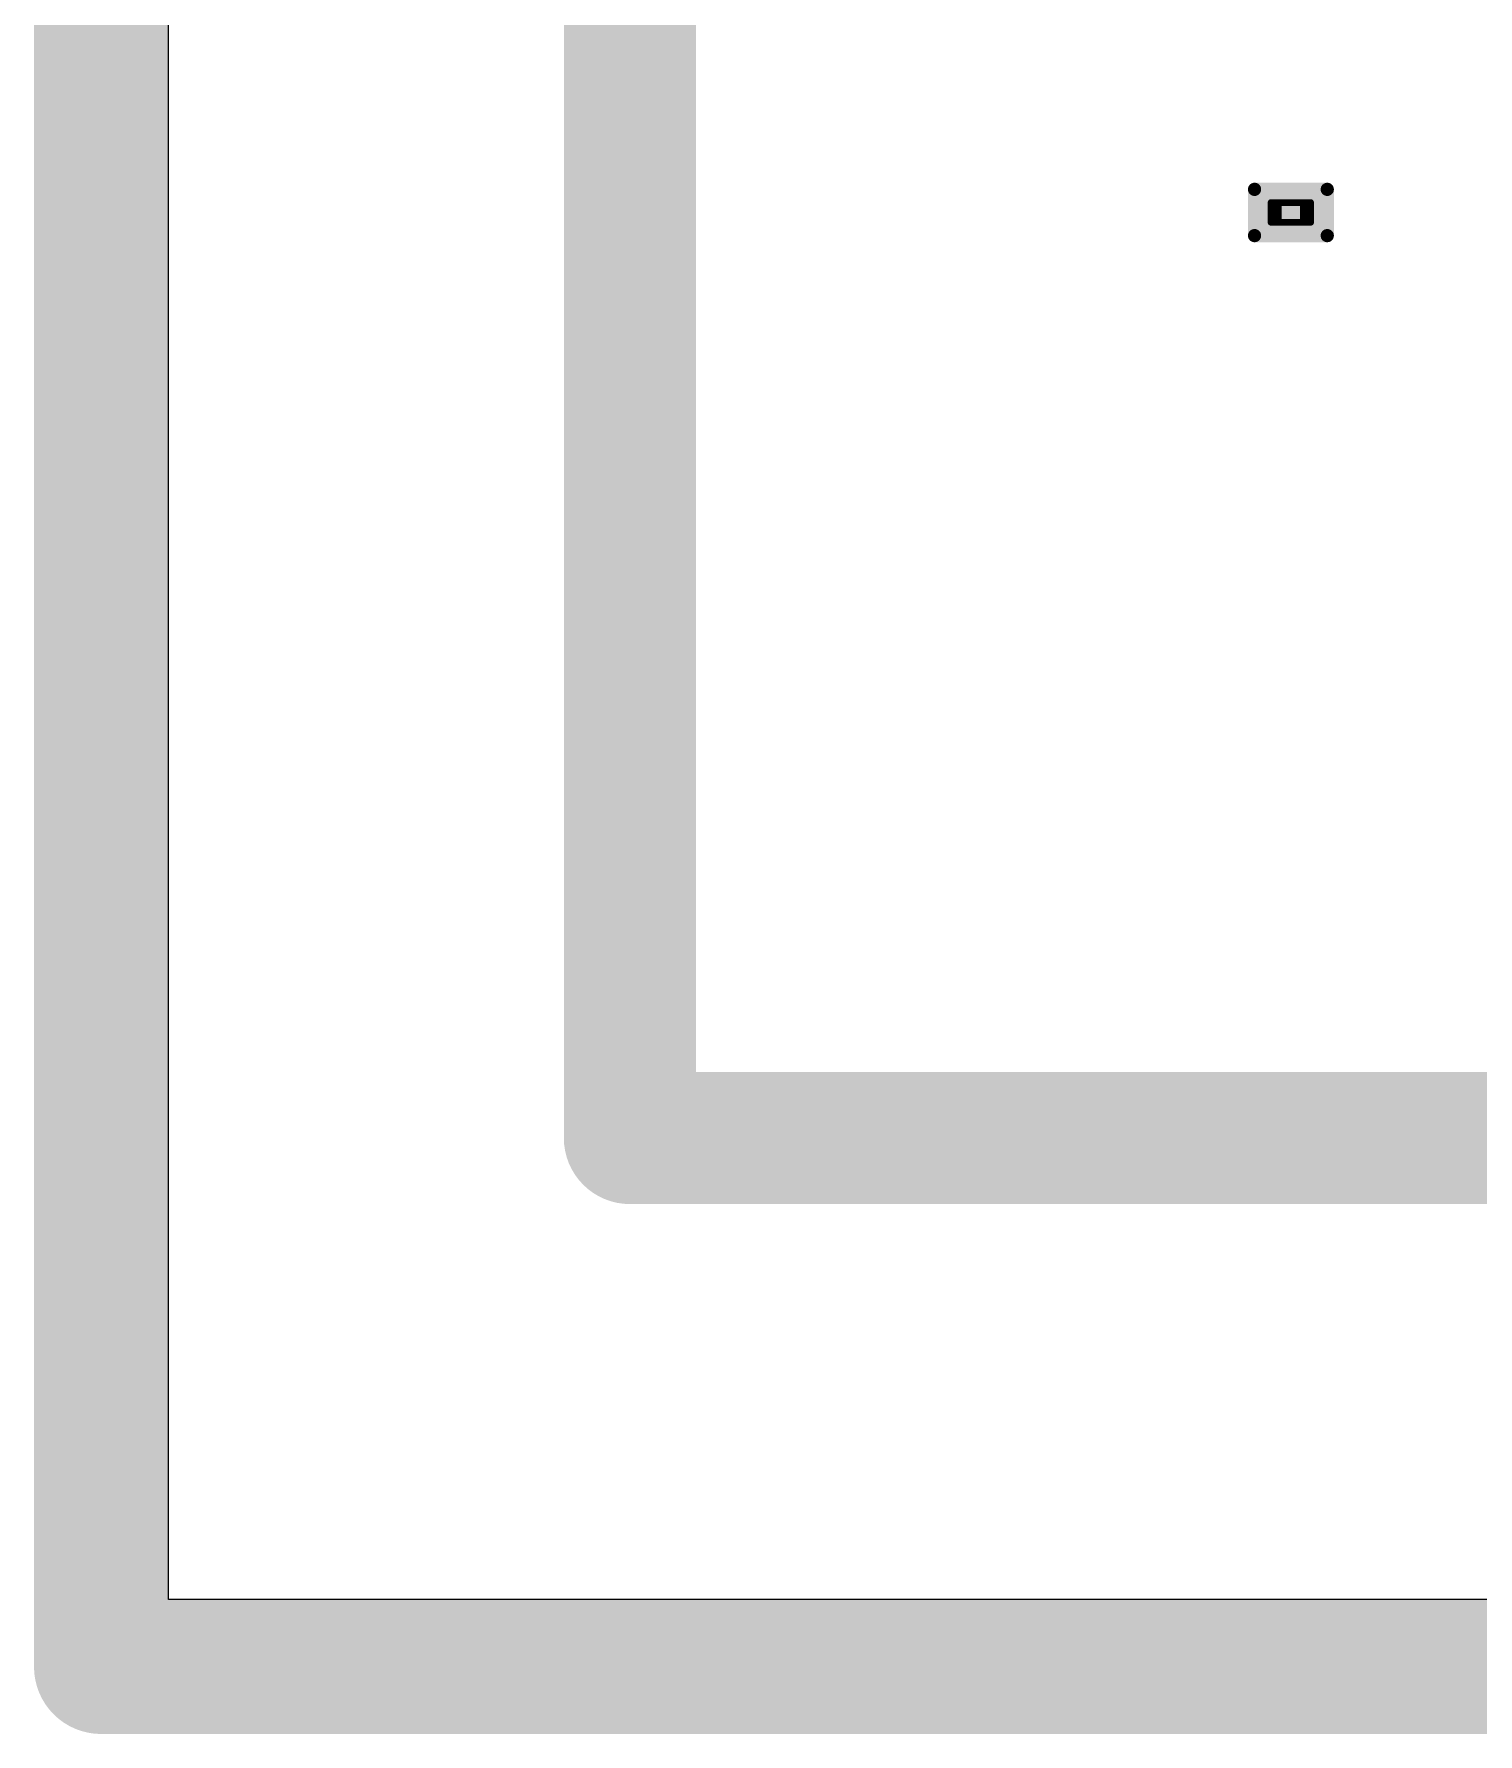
# Model space of a CAD drawing. Header units: millimetres. Extents: x 169 to 355, y 129 to 253.
# Drawn here: x 169.49 to 180.42, y 129.49 to 142.35 of the extents above; entities that cross this region are included whole.
import ezdxf

# ---------------------------------------------------------------- set-up
doc = ezdxf.new("R2010")
doc.units = ezdxf.units.MM
for name, color, linetype in [('BottomLayer', 5, 'Continuous'), ('InternalPlane1', 76, 'Continuous'), ('Mechanical1', 6, 'Continuous'), ('Mechanical15', 56, 'Continuous'), ('TopLayer', 1, 'Continuous'), ('TopPaste', 8, 'Continuous'), ('TopSolder', 216, 'Continuous')]:
    doc.layers.add(name, color=color, linetype=linetype)

# ---------------------------------------------------------------- blocks, each defined once
blk = doc.blocks.new('R03015_1550')
at = {"layer": 'Mechanical1'}
for points, const_width in [([(0.15, 0.075), (-0.15, 0.075)], 0.05), ([(-0.15, 0.075), (-0.15, -0.075)], 0.05), ([(0.125, 0.075), (-0.125, 0.075)], 0.01), ([(-0.125, 0.075), (-0.125, -0.075)], 0.01), ([(0.125, 0.075), (0.125, -0.075)], 0.01), ([(0.15, 0.075), (0.15, -0.075)], 0.05), ([(0.15, -0.075), (-0.15, -0.075)], 0.05), ([(0.125, -0.075), (-0.125, -0.075)], 0.01)]:
    blk.add_lwpolyline(points, dxfattribs=dict(at, const_width=const_width))
for points, const_width in [([(-0.162, 0.075, 1), (-0.137, 0.075, 1)], 0.025), ([(-0.162, 0.075, 1), (-0.137, 0.075, 1)], 0.025), ([(-0.128, 0.075, 1), (-0.123, 0.075, 1)], 0.005), ([(-0.128, 0.075, 1), (-0.123, 0.075, 1)], 0.005), ([(0.123, 0.075, 1), (0.128, 0.075, 1)], 0.005), ([(0.123, 0.075, 1), (0.128, 0.075, 1)], 0.005), ([(0.138, 0.075, 1), (0.163, 0.075, 1)], 0.025), ([(0.138, 0.075, 1), (0.163, 0.075, 1)], 0.025), ([(-0.162, -0.075, 1), (-0.137, -0.075, 1)], 0.025), ([(-0.162, -0.075, 1), (-0.137, -0.075, 1)], 0.025), ([(-0.128, -0.075, 1), (-0.123, -0.075, 1)], 0.005), ([(-0.128, -0.075, 1), (-0.123, -0.075, 1)], 0.005), ([(0.123, -0.075, 1), (0.128, -0.075, 1)], 0.005), ([(0.123, -0.075, 1), (0.128, -0.075, 1)], 0.005), ([(0.138, -0.075, 1), (0.163, -0.075, 1)], 0.025), ([(0.138, -0.075, 1), (0.163, -0.075, 1)], 0.025)]:
    blk.add_lwpolyline(points, format="xyb", close=True, dxfattribs=dict(at, const_width=const_width))
at = {"layer": 'Mechanical15', "const_width": 0.1}
for points in [[(0.275, 0.175), (-0.275, 0.175)], [(-0.275, 0.175), (-0.275, -0.175)], [(0.275, 0.175), (0.275, -0.175)], [(0.275, -0.175), (-0.275, -0.175)]]:
    blk.add_lwpolyline(points, dxfattribs=at)
at = {"layer": 'Mechanical15', "const_width": 0.05}
for points in [[(-0.3, 0.175, 1), (-0.25, 0.175, 1)], [(-0.3, 0.175, 1), (-0.25, 0.175, 1)], [(0.25, 0.175, 1), (0.3, 0.175, 1)], [(0.25, 0.175, 1), (0.3, 0.175, 1)], [(-0.3, -0.175, 1), (-0.25, -0.175, 1)], [(-0.3, -0.175, 1), (-0.25, -0.175, 1)], [(0.25, -0.175, 1), (0.3, -0.175, 1)], [(0.25, -0.175, 1), (0.3, -0.175, 1)]]:
    blk.add_lwpolyline(points, format="xyb", close=True, dxfattribs=at)
at = {"layer": 'TopLayer', "const_width": 0.025}
for points in [[(-0.158, 0.05, 1), (-0.133, 0.05, 1)], [(-0.107, 0.05, 1), (-0.082, 0.05, 1)], [(0.082, 0.05, 1), (0.107, 0.05, 1)], [(0.133, 0.05, 1), (0.158, 0.05, 1)], [(-0.158, -0.05, 1), (-0.133, -0.05, 1)], [(-0.107, -0.05, 1), (-0.082, -0.05, 1)], [(0.082, -0.05, 1), (0.107, -0.05, 1)], [(0.133, -0.05, 1), (0.158, -0.05, 1)]]:
    blk.add_lwpolyline(points, format="xyb", close=True, dxfattribs=at)
at = {"layer": 'TopLayer'}
for points in [[(-0.17, 0.05), (-0.17, -0.05), (-0.07, 0.05), (-0.07, -0.05)], [(-0.145, 0.075), (-0.145, -0.075), (-0.095, 0.075), (-0.095, -0.075)], [(0.07, 0.05), (0.07, -0.05), (0.17, 0.05), (0.17, -0.05)], [(0.095, 0.075), (0.095, -0.075), (0.145, 0.075), (0.145, -0.075)]]:
    blk.add_solid(points, dxfattribs=at)
at = {"layer": 'TopPaste', "const_width": 0.025}
for points in [[(-0.158, 0.05, 1), (-0.133, 0.05, 1)], [(-0.107, 0.05, 1), (-0.082, 0.05, 1)], [(0.082, 0.05, 1), (0.107, 0.05, 1)], [(0.133, 0.05, 1), (0.158, 0.05, 1)], [(-0.158, -0.05, 1), (-0.133, -0.05, 1)], [(-0.107, -0.05, 1), (-0.082, -0.05, 1)], [(0.082, -0.05, 1), (0.107, -0.05, 1)], [(0.133, -0.05, 1), (0.158, -0.05, 1)]]:
    blk.add_lwpolyline(points, format="xyb", close=True, dxfattribs=at)
at = {"layer": 'TopPaste'}
for points in [[(-0.17, 0.05), (-0.17, -0.05), (-0.07, 0.05), (-0.07, -0.05)], [(-0.145, 0.075), (-0.145, -0.075), (-0.095, 0.075), (-0.095, -0.075)], [(0.07, 0.05), (0.07, -0.05), (0.17, 0.05), (0.17, -0.05)], [(0.095, 0.075), (0.095, -0.075), (0.145, 0.075), (0.145, -0.075)]]:
    blk.add_solid(points, dxfattribs=at)
at = {"layer": 'TopSolder', "const_width": 0.127}
for points in [[(-0.208, 0.05, 1), (-0.082, 0.05, 1)], [(-0.158, 0.05, 1), (-0.032, 0.05, 1)], [(0.032, 0.05, 1), (0.158, 0.05, 1)], [(0.082, 0.05, 1), (0.208, 0.05, 1)], [(-0.208, -0.05, 1), (-0.082, -0.05, 1)], [(-0.158, -0.05, 1), (-0.032, -0.05, 1)], [(0.032, -0.05, 1), (0.158, -0.05, 1)], [(0.082, -0.05, 1), (0.208, -0.05, 1)]]:
    blk.add_lwpolyline(points, format="xyb", close=True, dxfattribs=at)
at = {"layer": 'TopSolder'}
for points in [[(-0.145, 0.177), (-0.145, -0.177), (-0.095, 0.177), (-0.095, -0.177)], [(0.095, 0.177), (0.095, -0.177), (0.145, 0.177), (0.145, -0.177)], [(-0.272, 0.05), (-0.272, -0.05), (0.032, 0.05), (0.032, -0.05)], [(-0.032, 0.05), (-0.032, -0.05), (0.272, 0.05), (0.272, -0.05)]]:
    blk.add_solid(points, dxfattribs=at)

msp = doc.modelspace()

# ---------------------------------------------------------------- linework, layer by layer
at = {"layer": 'BottomLayer', "const_width": 1}
for points in [[(174, 134), (174, 246)], [(174, 134), (336, 134)]]:
    msp.add_lwpolyline(points, dxfattribs=at)
at = {"layer": 'BottomLayer', "const_width": 0.5}
msp.add_lwpolyline([(173.75, 134, 1), (174.25, 134, 1)], format="xyb", close=True, dxfattribs=at)
msp.add_lwpolyline([(173.75, 134, 1), (174.25, 134, 1)], format="xyb", close=True, dxfattribs=at)
at = {"layer": 'InternalPlane1'}
for p, q in [((170.51, 130.51), (170.51, 249.49)), ((339.49, 130.51), (170.51, 130.51))]:
    msp.add_line(p, q, dxfattribs=at)
at = {"layer": 'InternalPlane1', "const_width": 1.016}
for points in [[(170, 130), (170, 250)], [(170, 130), (340, 130)]]:
    msp.add_lwpolyline(points, dxfattribs=at)
at = {"layer": 'InternalPlane1', "const_width": 0.508}
msp.add_lwpolyline([(169.746, 130, 1), (170.254, 130, 1)], format="xyb", close=True, dxfattribs=at)
msp.add_lwpolyline([(169.746, 130, 1), (170.254, 130, 1)], format="xyb", close=True, dxfattribs=at)
at = {"layer": 'Mechanical15', "const_width": 0.5}
for points in [[(170, 130), (170, 250)], [(170, 130), (340, 130)]]:
    msp.add_lwpolyline(points, dxfattribs=at)
at = {"layer": 'Mechanical15', "const_width": 0.25}
msp.add_lwpolyline([(169.875, 130, 1), (170.125, 130, 1)], format="xyb", close=True, dxfattribs=at)
msp.add_lwpolyline([(169.875, 130, 1), (170.125, 130, 1)], format="xyb", close=True, dxfattribs=at)
at = {"layer": 'TopLayer', "const_width": 1}
for points in [[(174, 134), (174, 246)], [(174, 134), (336, 134)]]:
    msp.add_lwpolyline(points, dxfattribs=at)
at = {"layer": 'TopLayer', "const_width": 0.5}
msp.add_lwpolyline([(173.75, 134, 1), (174.25, 134, 1)], format="xyb", close=True, dxfattribs=at)
msp.add_lwpolyline([(173.75, 134, 1), (174.25, 134, 1)], format="xyb", close=True, dxfattribs=at)

# ---------------------------------------------------------------- block references
at = {"rotation": 180}
msp.add_blockref('R03015_1550', (179, 141), dxfattribs=at)

doc.saveas('drawing.dxf')
